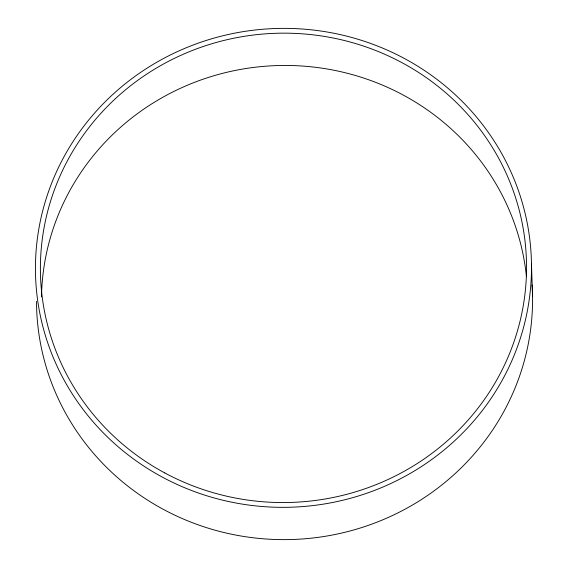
<?xml version="1.0" encoding="UTF-8"?>
<svg xmlns="http://www.w3.org/2000/svg" width="568" height="568" viewBox="0 0 568 568"><rect width="100%" height="100%" fill="white"/><g stroke="black" fill="none" stroke-linecap="round" stroke-linejoin="round"><path stroke-width="0.85" d="M531.47 264.056A248.038 239.476 -1.9 0 1 162.37 477.127A248.038 239.476 -1.9 0 1 156.548 62.381A248.038 239.476 -1.9 0 1 531.47 264.056L532.543 296.347M532.102 284.959A248.038 239.476 -1.9 0 1 292.463 539.486A248.038 239.476 -1.9 0 1 36.508 301.381M41.499 296.901A243.076 234.683 -1.9 0 1 274.308 65.682A243.076 234.683 -1.9 0 1 526.387 276.098M164.791 472.945A243.076 234.683 -1.9 0 0 526.515 264.127A243.076 234.683 -1.9 0 0 159.09 66.492A243.076 234.683 -1.9 0 0 164.791 472.945"/></g></svg>
